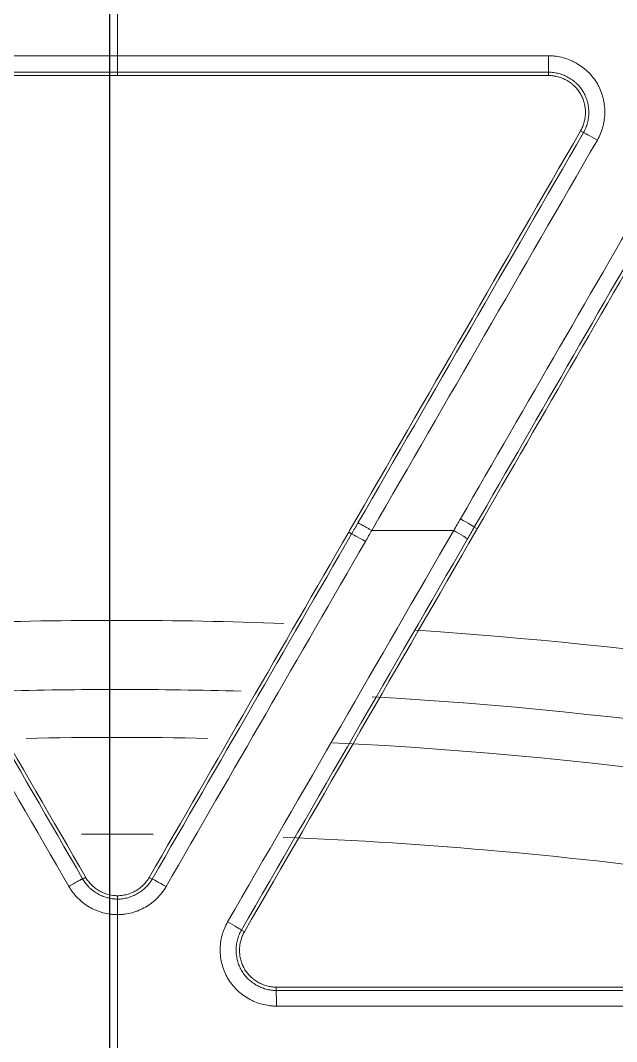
# Model space of a CAD drawing. Header units: inches. Extents: x 405346 to 489838, y -25612 to 14934.
# Drawn here: x 462791.85 to 462809.53, y 4442.67 to 4472.98 of the extents above; entities that cross this region are included whole.
import ezdxf

# ---------------------------------------------------------------- set-up
doc = ezdxf.new("R2010")
doc.units = ezdxf.units.IN
doc.header["$LTSCALE"] = 200
doc.header["$MEASUREMENT"] = 0
doc.linetypes.add('DH-HID2', pattern=[1.2, 0.8, -0.4])
doc.layers.add('FU-FURM', color=251, linetype='DH-HID2')
doc.layers.add('SS-EQ', color=2, linetype='Continuous', lineweight=20)

# ---------------------------------------------------------------- blocks, each defined once
blk = doc.blocks.new('FLLLL')
at = {"layer": 'FU-FURM'}
blk.add_lwpolyline([(463642, 4459.532), (463642, 2859.532), (462842, 2859.532), (462842, 4459.532)], close=True, dxfattribs=at)
blk = doc.blocks.new('4way무풍')
at = {"layer": 'SS-EQ'}
for p, q in [((12.787, 149.915), (12.787, 150.014)), ((13.822, 148.223), (13.735, 148.273)), ((10.583, 136.51), (10.669, 136.46)), ((6.944, 136.311), (6.858, 136.361)), ((0.943, 126.116), (1.03, 126.066)), ((0, 125.47), (0, 125.571)), ((3.677, 124.549), (3.763, 124.499)), ((4.711, 122.858), (4.711, 122.757))]:
    blk.add_line(p, q, dxfattribs=at)
for radius, start, end in [(133.744, 87.88673, 92.00608), (133.744, 77.6472, 86.21476), (131.692, 88.40459, 91.53042), (131.692, 76.82896, 86.71186), (130.269, 88.82402, 91.19237), (130.269, 76.30364, 87.19319), (127.397, 89.52279, 90.47837), (127.397, 76.1171, 87.78822)]:
    blk.add_arc((0, 0), radius, start, end, dxfattribs=at)
for centre, major_axis, ratio, start_param, end_param in [((12.787, 150.488), (0, -0.474), 0.001017, 0.034907, 1.598976), ((14.232, 147.986), (-0.41, 0.237), 0.024681, 4.725297, 6.248268), ((10.172, 136.746), (-0.41, 0.237), 0.023354, 3.176509, 4.724808), ((9.971, 136.398), (-0.41, 0.237), 0.023327, 3.176508, 4.724769), ((7.354, 136.073), (0.41, -0.237), 0.023154, 1.583368, 3.106677), ((1.44, 125.829), (0.41, -0.237), 0.020821, 1.582645, 3.106678), ((3.267, 124.785), (0.41, -0.237), 0.020705, 0.034914, 1.582357), ((4.711, 122.284), (0, 0.474), 0.000502, 4.735526, 6.248279)]:
    blk.add_ellipse(centre, major_axis=major_axis, ratio=ratio, start_param=start_param, end_param=end_param, dxfattribs=at)
for points, knots in [([(-346.359, 0), (-346.359, 27.812), (-346.359, 55.623), (-346.359, 97.341), (-346.359, 111.247), (-346.359, 139.059), (-346.359, 152.964), (-346.359, 180.776), (-346.359, 194.682), (-346.359, 222.494), (-346.359, 236.4), (-346.358, 257.259), (-346.358, 264.212), (-346.359, 272.903), (-346.359, 274.641), (-346.359, 277.248), (-346.359, 278.117), (-346.358, 279.856), (-346.358, 280.725), (-346.358, 282.028), (-346.358, 282.463), (-346.358, 283.332), (-346.359, 283.767), (-346.359, 284.419), (-346.359, 284.636), (-346.359, 285.07), (-346.358, 285.288), (-346.355, 285.722), (-346.353, 285.939), (-346.345, 286.374), (-346.34, 286.591), (-346.322, 287.243), (-346.305, 287.677), (-346.262, 288.546), (-346.235, 288.98), (-346.174, 289.848), (-346.138, 290.283), (-346.078, 290.934), (-346.057, 291.151), (-346.012, 291.584), (-345.894, 292.666), (-345.748, 293.74), (-345.479, 295.449), (-345.327, 296.299), (-344.817, 298.834), (-344.407, 300.504), (-343.687, 302.982), (-343.172, 304.624), (-342.294, 307.059), (-341.638, 308.662), (-341.119, 309.858), (-340.941, 310.255), (-340.713, 310.75), (-340.668, 310.849), (-340.576, 311.047), (-340.437, 311.342), (-339.919, 312.422), (-339.029, 314.158), (-338.177, 315.659), (-336.854, 317.88), (-335.912, 319.32), (-334.41, 321.417), (-333.378, 322.795), (-331.741, 324.8), (-330.589, 326.095), (-329.702, 327.05), (-329.403, 327.366), (-329.023, 327.757), (-328.947, 327.835), (-328.795, 327.991), (-328.566, 328.224), (-327.719, 329.07), (-326.303, 330.411), (-324.35, 332.11), (-322.332, 333.721), (-320.944, 334.737), (-319.535, 335.723), (-318.819, 336.202), (-317.367, 337.129), (-315.893, 338.027), (-314.376, 338.866), (-313.222, 339.472), (-312.835, 339.671), (-312.249, 339.962), (-312.054, 340.059), (-311.662, 340.249), (-309.896, 341.094), (-308.103, 341.848), (-305.68, 342.749), (-304.055, 343.315), (-302.408, 343.812), (-299.923, 344.505), (-298.245, 344.898), (-295.697, 345.381), (-294.842, 345.525), (-293.766, 345.682), (-293.551, 345.712), (-293.119, 345.77), (-292.903, 345.798), (-292.254, 345.879), (-291.821, 345.928), (-290.523, 346.062), (-289.657, 346.132), (-288.357, 346.21), (-287.924, 346.231), (-287.057, 346.265), (-286.624, 346.277), (-285.974, 346.288), (-285.757, 346.29), (-285.323, 346.293), (-285.107, 346.293), (-284.673, 346.294), (-284.456, 346.293), (-284.023, 346.293), (-283.806, 346.293), (-283.155, 346.292), (-282.722, 346.292), (-281.855, 346.292), (-281.421, 346.292), (-280.12, 346.293), (-279.253, 346.293), (-277.519, 346.294), (-276.652, 346.294), (-274.05, 346.294), (-272.316, 346.294), (-267.113, 346.293), (-263.645, 346.293), (-256.707, 346.293), (-253.239, 346.293), (-242.833, 346.293), (-235.896, 346.294), (-222.022, 346.294), (-215.084, 346.294), (-194.273, 346.294), (-180.398, 346.294), (-152.65, 346.294), (-138.775, 346.294), (-111.027, 346.294), (-97.152, 346.294), (-69.403, 346.294), (-55.529, 346.294), (-34.718, 346.294), (-27.78, 346.294), (-13.906, 346.294), (-6.969, 346.294), (-0.032, 346.294)], [0, 0, 0, 0, 0.125, 0.125, 0.1875, 0.1875, 0.25, 0.25, 0.3125, 0.3125, 0.375, 0.375, 0.40625, 0.40625, 0.414063, 0.414063, 0.417969, 0.417969, 0.421875, 0.421875, 0.423828, 0.423828, 0.425781, 0.425781, 0.426758, 0.426758, 0.427734, 0.427734, 0.428711, 0.428711, 0.429688, 0.429688, 0.431641, 0.431641, 0.433594, 0.433594, 0.435547, 0.435547, 0.436523, 0.436523, 0.4375, 0.441406, 0.441406, 0.445313, 0.445313, 0.453125, 0.453125, 0.457031, 0.460938, 0.464844, 0.464844, 0.466797, 0.466797, 0.467285, 0.467285, 0.467773, 0.46875, 0.472656, 0.476563, 0.476563, 0.484375, 0.484375, 0.488281, 0.492188, 0.496094, 0.496094, 0.498047, 0.498047, 0.498535, 0.498535, 0.499023, 0.5, 0.503906, 0.507813, 0.511719, 0.515625, 0.515625, 0.519531, 0.519531, 0.523438, 0.527344, 0.527344, 0.529297, 0.529297, 0.530273, 0.530273, 0.53125, 0.539063, 0.539063, 0.542969, 0.546875, 0.546875, 0.554688, 0.554688, 0.558594, 0.558594, 0.55957, 0.55957, 0.560547, 0.560547, 0.5625, 0.5625, 0.566406, 0.566406, 0.568359, 0.568359, 0.570313, 0.570313, 0.571289, 0.571289, 0.572266, 0.572266, 0.573242, 0.573242, 0.574219, 0.574219, 0.576172, 0.576172, 0.578125, 0.578125, 0.582031, 0.582031, 0.585938, 0.585938, 0.59375, 0.59375, 0.609375, 0.609375, 0.625, 0.625, 0.65625, 0.65625, 0.6875, 0.6875, 0.75, 0.75, 0.8125, 0.8125, 0.875, 0.875, 0.9375, 0.9375, 0.96875, 0.96875, 1, 1, 1, 1]), ([(0.032, 346.294), (6.969, 346.294), (13.906, 346.294), (27.78, 346.294), (34.717, 346.294), (55.528, 346.294), (69.403, 346.294), (97.151, 346.294), (111.025, 346.294), (138.774, 346.294), (152.648, 346.294), (180.396, 346.294), (194.27, 346.294), (215.082, 346.294), (222.019, 346.294), (235.893, 346.294), (242.83, 346.293), (253.236, 346.293), (256.704, 346.293), (263.641, 346.293), (267.11, 346.293), (272.313, 346.294), (274.047, 346.294), (276.648, 346.294), (277.516, 346.294), (279.25, 346.293), (280.117, 346.293), (281.418, 346.292), (281.851, 346.292), (282.718, 346.292), (283.152, 346.292), (283.802, 346.293), (284.019, 346.293), (284.453, 346.293), (284.669, 346.294), (285.103, 346.293), (285.32, 346.293), (285.753, 346.29), (285.97, 346.288), (286.62, 346.277), (287.054, 346.265), (287.92, 346.231), (288.353, 346.21), (289.653, 346.132), (290.519, 346.062), (291.818, 345.929), (292.25, 345.88), (292.899, 345.799), (293.116, 345.771), (293.548, 345.712), (294.627, 345.561), (295.697, 345.381), (298.249, 344.897), (299.929, 344.504), (302.417, 343.81), (304.065, 343.312), (305.692, 342.745), (308.116, 341.843), (309.711, 341.171), (311.481, 340.335), (311.677, 340.241), (312.069, 340.051), (312.265, 339.955), (312.851, 339.663), (313.238, 339.464), (314.393, 338.857), (315.91, 338.017), (317.385, 337.118), (318.837, 336.19), (319.553, 335.711), (320.962, 334.724), (322.351, 333.707), (324.369, 332.094), (326.323, 330.393), (327.582, 329.199), (328.355, 328.434), (328.586, 328.204), (328.815, 327.97), (328.968, 327.815), (329.044, 327.736), (329.423, 327.345), (329.723, 327.029), (330.61, 326.072), (331.762, 324.776), (333.399, 322.77), (334.43, 321.391), (335.932, 319.291), (336.873, 317.85), (338.196, 315.627), (339.047, 314.124), (339.838, 312.579), (340.313, 311.601), (340.454, 311.306), (340.593, 311.01), (340.685, 310.812), (340.731, 310.713), (340.958, 310.218), (341.136, 309.82), (341.654, 308.624), (342.309, 307.019), (343.186, 304.582), (343.7, 302.939), (344.419, 300.459), (344.828, 298.787), (345.336, 296.251), (345.487, 295.4), (345.755, 293.69), (345.871, 292.83), (345.994, 291.749), (346.017, 291.532), (346.062, 291.099), (346.083, 290.881), (346.143, 290.23), (346.178, 289.796), (346.239, 288.927), (346.265, 288.492), (346.307, 287.624), (346.324, 287.189), (346.342, 286.538), (346.347, 286.32), (346.354, 285.886), (346.356, 285.669), (346.359, 285.234), (346.359, 285.017), (346.359, 284.582), (346.359, 284.365), (346.359, 283.714), (346.358, 283.279), (346.358, 282.41), (346.358, 281.976), (346.358, 280.672), (346.358, 279.803), (346.359, 278.065), (346.359, 277.196), (346.359, 274.59), (346.359, 272.852), (346.358, 264.162), (346.359, 257.21), (346.359, 236.355), (346.359, 222.452), (346.359, 194.646), (346.359, 180.742), (346.359, 152.936), (346.359, 139.033), (346.359, 111.226), (346.359, 69.516), (346.359, 27.806), (346.359, 0)], [0, 0, 0, 0, 0.03125, 0.03125, 0.0625, 0.0625, 0.125, 0.125, 0.1875, 0.1875, 0.25, 0.25, 0.3125, 0.3125, 0.34375, 0.34375, 0.375, 0.375, 0.390625, 0.390625, 0.40625, 0.40625, 0.414062, 0.414062, 0.417969, 0.417969, 0.421875, 0.421875, 0.423828, 0.423828, 0.425781, 0.425781, 0.426758, 0.426758, 0.427734, 0.427734, 0.428711, 0.428711, 0.429687, 0.429687, 0.431641, 0.431641, 0.433594, 0.433594, 0.4375, 0.4375, 0.439453, 0.439453, 0.44043, 0.44043, 0.441406, 0.445312, 0.445312, 0.453125, 0.453125, 0.457031, 0.460937, 0.460937, 0.46875, 0.46875, 0.469727, 0.469727, 0.470703, 0.470703, 0.472656, 0.472656, 0.476562, 0.480469, 0.480469, 0.484375, 0.484375, 0.488281, 0.492187, 0.496094, 0.5, 0.5, 0.500977, 0.501465, 0.501465, 0.501953, 0.501953, 0.503906, 0.503906, 0.507812, 0.511719, 0.515625, 0.515625, 0.523437, 0.523437, 0.527344, 0.53125, 0.53125, 0.532227, 0.532715, 0.532715, 0.533203, 0.533203, 0.535156, 0.535156, 0.539062, 0.542969, 0.546875, 0.546875, 0.554687, 0.554687, 0.558594, 0.558594, 0.5625, 0.5625, 0.563477, 0.563477, 0.564453, 0.564453, 0.566406, 0.566406, 0.568359, 0.568359, 0.570312, 0.570312, 0.571289, 0.571289, 0.572266, 0.572266, 0.573242, 0.573242, 0.574219, 0.574219, 0.576172, 0.576172, 0.578125, 0.578125, 0.582031, 0.582031, 0.585937, 0.585937, 0.59375, 0.59375, 0.625, 0.625, 0.6875, 0.6875, 0.75, 0.75, 0.8125, 0.8125, 0.875, 1, 1, 1, 1]), ([(-0.032, 345.099), (-6.961, 345.099), (-13.891, 345.099), (-27.749, 345.099), (-34.679, 345.098), (-55.467, 345.098), (-69.326, 345.098), (-97.044, 345.097), (-110.903, 345.097), (-138.621, 345.096), (-152.479, 345.095), (-180.197, 345.093), (-194.056, 345.092), (-214.845, 345.089), (-221.774, 345.088), (-235.633, 345.086), (-242.562, 345.085), (-256.421, 345.082), (-263.351, 345.08), (-272.012, 345.079), (-273.745, 345.079), (-276.343, 345.078), (-277.21, 345.078), (-278.942, 345.077), (-279.808, 345.077), (-281.107, 345.076), (-281.54, 345.076), (-282.407, 345.076), (-282.84, 345.076), (-283.706, 345.075), (-284.139, 345.075), (-284.789, 345.074), (-285.005, 345.073), (-285.438, 345.071), (-285.655, 345.069), (-286.304, 345.059), (-286.737, 345.048), (-287.602, 345.017), (-288.034, 344.996), (-289.33, 344.921), (-290.194, 344.852), (-291.488, 344.721), (-291.92, 344.673), (-292.566, 344.593), (-292.782, 344.565), (-293.212, 344.507), (-294.286, 344.357), (-295.351, 344.179), (-297.891, 343.698), (-299.563, 343.307), (-302.038, 342.614), (-303.678, 342.117), (-305.297, 341.55), (-307.709, 340.648), (-309.296, 339.975), (-311.056, 339.137), (-311.349, 338.996), (-311.641, 338.852), (-311.836, 338.756), (-311.933, 338.707), (-312.418, 338.463), (-312.803, 338.264), (-313.95, 337.656), (-314.704, 337.235), (-316.19, 336.364), (-316.921, 335.913), (-318.363, 334.982), (-319.073, 334.501), (-320.472, 333.511), (-321.848, 332.49), (-323.849, 330.871), (-325.784, 329.163), (-327.03, 327.964), (-327.795, 327.195), (-327.947, 327.04), (-328.25, 326.729), (-328.401, 326.572), (-328.849, 326.101), (-329.144, 325.784), (-330.019, 324.826), (-331.153, 323.527), (-332.763, 321.515), (-333.776, 320.132), (-334.759, 318.728), (-335.235, 318.015), (-336.157, 316.57), (-336.603, 315.837), (-337.465, 314.349), (-338.296, 312.841), (-339.065, 311.29), (-339.481, 310.406), (-339.527, 310.307), (-339.618, 310.11), (-339.754, 309.814), (-340.065, 309.122), (-340.322, 308.526), (-340.821, 307.33), (-341.451, 305.726), (-342.288, 303.29), (-342.776, 301.647), (-343.454, 299.168), (-343.836, 297.496), (-344.302, 294.959), (-344.439, 294.108), (-344.619, 292.825), (-344.701, 292.181), (-344.786, 291.427), (-344.82, 291.103), (-344.842, 290.887), (-344.852, 290.779), (-344.946, 289.806), (-345.01, 288.941), (-345.078, 287.644), (-345.096, 287.211), (-345.116, 286.563), (-345.122, 286.346), (-345.13, 285.914), (-345.133, 285.698), (-345.138, 285.265), (-345.139, 285.049), (-345.14, 284.616), (-345.14, 284.4), (-345.141, 283.751), (-345.141, 283.319), (-345.141, 282.67), (-345.141, 282.453), (-345.141, 282.021), (-345.141, 281.805), (-345.142, 281.156), (-345.142, 280.723), (-345.142, 279.426), (-345.143, 278.561), (-345.144, 276.83), (-345.144, 275.965), (-345.145, 273.37), (-345.145, 271.64), (-345.146, 262.989), (-345.147, 256.068), (-345.152, 235.306), (-345.154, 221.464), (-345.157, 193.781), (-345.158, 179.94), (-345.16, 152.257), (-345.161, 138.415), (-345.162, 110.732), (-345.163, 69.207), (-345.164, 27.683), (-345.164, 0)], [0, 0, 0, 0, 0.03125, 0.03125, 0.0625, 0.0625, 0.125, 0.125, 0.1875, 0.1875, 0.25, 0.25, 0.3125, 0.3125, 0.34375, 0.34375, 0.375, 0.375, 0.40625, 0.40625, 0.414063, 0.414063, 0.417969, 0.417969, 0.421875, 0.421875, 0.423828, 0.423828, 0.425781, 0.425781, 0.427734, 0.427734, 0.428711, 0.428711, 0.429688, 0.429688, 0.431641, 0.431641, 0.433594, 0.433594, 0.4375, 0.4375, 0.439453, 0.439453, 0.44043, 0.44043, 0.441406, 0.445313, 0.445313, 0.453125, 0.453125, 0.457031, 0.460938, 0.460938, 0.46875, 0.46875, 0.469727, 0.470215, 0.470215, 0.470703, 0.470703, 0.472656, 0.472656, 0.476563, 0.476563, 0.480469, 0.480469, 0.484375, 0.484375, 0.488281, 0.492188, 0.496094, 0.5, 0.5, 0.500977, 0.500977, 0.501953, 0.501953, 0.503906, 0.503906, 0.507813, 0.511719, 0.515625, 0.515625, 0.519531, 0.519531, 0.523438, 0.523438, 0.527344, 0.53125, 0.53125, 0.531738, 0.531738, 0.532227, 0.533203, 0.535156, 0.535156, 0.539063, 0.542969, 0.546875, 0.546875, 0.554688, 0.554688, 0.558594, 0.558594, 0.560547, 0.561523, 0.562012, 0.562012, 0.5625, 0.5625, 0.566406, 0.566406, 0.568359, 0.568359, 0.569336, 0.569336, 0.570313, 0.570313, 0.571289, 0.571289, 0.572266, 0.572266, 0.574219, 0.574219, 0.575195, 0.575195, 0.576172, 0.576172, 0.578125, 0.578125, 0.582031, 0.582031, 0.585938, 0.585938, 0.59375, 0.59375, 0.625, 0.625, 0.6875, 0.6875, 0.75, 0.75, 0.8125, 0.8125, 0.875, 1, 1, 1, 1]), ([(345.164, 0), (345.164, 27.72), (345.163, 69.299), (345.162, 110.879), (345.161, 138.598), (345.16, 152.458), (345.159, 180.178), (345.157, 194.038), (345.154, 221.758), (345.152, 235.618), (345.147, 256.407), (345.146, 263.337), (345.145, 272), (345.145, 273.732), (345.144, 276.331), (345.144, 277.197), (345.143, 278.93), (345.142, 279.796), (345.142, 281.095), (345.141, 281.528), (345.141, 282.395), (345.142, 282.828), (345.141, 283.694), (345.141, 284.127), (345.14, 284.777), (345.139, 284.993), (345.136, 285.426), (345.134, 285.643), (345.124, 286.293), (345.113, 286.726), (345.081, 287.592), (345.06, 288.025), (345.009, 288.891), (344.979, 289.324), (344.926, 289.973), (344.898, 290.298), (344.868, 290.622), (344.847, 290.839), (344.836, 290.947), (344.736, 291.92), (344.629, 292.78), (344.379, 294.49), (344.236, 295.34), (343.754, 297.876), (343.361, 299.547), (342.666, 302.024), (342.167, 303.666), (341.312, 306.1), (340.67, 307.703), (340.162, 308.898), (339.901, 309.494), (339.629, 310.086), (339.446, 310.481), (339.353, 310.677), (338.885, 311.657), (338.495, 312.43), (337.684, 313.954), (337.263, 314.706), (336.391, 316.188), (335.94, 316.919), (335.007, 318.359), (334.525, 319.069), (333.532, 320.468), (332.508, 321.846), (330.881, 323.85), (329.736, 325.143), (328.853, 326.097), (328.555, 326.413), (328.177, 326.804), (328.101, 326.882), (327.949, 327.037), (327.721, 327.27), (327.491, 327.5), (326.721, 328.264), (325.466, 329.454), (323.518, 331.149), (321.504, 332.755), (320.119, 333.766), (318.711, 334.748), (317.997, 335.224), (316.546, 336.146), (315.81, 336.592), (314.315, 337.454), (313.557, 337.87), (312.595, 338.371), (312.305, 338.52), (312.014, 338.666), (311.82, 338.764), (311.722, 338.812), (311.235, 339.053), (310.844, 339.24), (309.666, 339.79), (308.875, 340.138), (307.283, 340.799), (305.68, 341.425), (303.244, 342.257), (301.598, 342.742), (299.114, 343.417), (297.436, 343.796), (294.888, 344.258), (294.033, 344.394), (292.957, 344.542), (292.742, 344.57), (292.31, 344.625), (291.663, 344.703), (291.015, 344.771), (289.72, 344.892), (288.856, 344.953), (287.56, 345.018), (287.128, 345.036), (286.48, 345.054), (286.264, 345.059), (285.832, 345.066), (285.615, 345.069), (285.183, 345.072), (284.967, 345.073), (284.535, 345.074), (284.318, 345.075), (283.67, 345.075), (283.237, 345.076), (282.589, 345.076), (282.373, 345.076), (281.94, 345.076), (281.724, 345.076), (281.076, 345.076), (280.643, 345.076), (279.346, 345.077), (278.481, 345.077), (276.752, 345.078), (275.887, 345.078), (273.293, 345.079), (271.563, 345.079), (262.916, 345.08), (255.998, 345.082), (242.162, 345.085), (235.244, 345.086), (221.408, 345.088), (214.49, 345.089), (193.736, 345.092), (179.9, 345.093), (152.228, 345.095), (138.392, 345.096), (110.72, 345.097), (96.884, 345.097), (69.212, 345.098), (55.376, 345.098), (34.622, 345.098), (27.704, 345.099), (13.868, 345.099), (6.95, 345.099), (0.032, 345.099)], [0, 0, 0, 0, 0.125, 0.1875, 0.1875, 0.25, 0.25, 0.3125, 0.3125, 0.375, 0.375, 0.40625, 0.40625, 0.414063, 0.414063, 0.417969, 0.417969, 0.421875, 0.421875, 0.423828, 0.423828, 0.425781, 0.425781, 0.427734, 0.427734, 0.428711, 0.428711, 0.429688, 0.429688, 0.431641, 0.431641, 0.433594, 0.433594, 0.435547, 0.435547, 0.436523, 0.437012, 0.437012, 0.4375, 0.4375, 0.441406, 0.441406, 0.445313, 0.445313, 0.453125, 0.453125, 0.457031, 0.460938, 0.464844, 0.464844, 0.466797, 0.467773, 0.467773, 0.46875, 0.46875, 0.472656, 0.472656, 0.476563, 0.476563, 0.480469, 0.480469, 0.484375, 0.484375, 0.488281, 0.492188, 0.496094, 0.496094, 0.498047, 0.498047, 0.498535, 0.498535, 0.499023, 0.5, 0.5, 0.503906, 0.507813, 0.511719, 0.515625, 0.515625, 0.519531, 0.519531, 0.523438, 0.523438, 0.527344, 0.527344, 0.52832, 0.528809, 0.528809, 0.529297, 0.529297, 0.53125, 0.53125, 0.535156, 0.535156, 0.539063, 0.542969, 0.546875, 0.546875, 0.554688, 0.554688, 0.558594, 0.558594, 0.55957, 0.55957, 0.560547, 0.5625, 0.5625, 0.566406, 0.566406, 0.568359, 0.568359, 0.569336, 0.569336, 0.570313, 0.570313, 0.571289, 0.571289, 0.572266, 0.572266, 0.574219, 0.574219, 0.575195, 0.575195, 0.576172, 0.576172, 0.578125, 0.578125, 0.582031, 0.582031, 0.585938, 0.585938, 0.59375, 0.59375, 0.625, 0.625, 0.65625, 0.65625, 0.6875, 0.6875, 0.75, 0.75, 0.8125, 0.8125, 0.875, 0.875, 0.9375, 0.9375, 0.96875, 0.96875, 1, 1, 1, 1]), ([(0, 150.014), (0, 150.015), (0, 150.019), (0, 150.033), (0, 150.043), (0, 150.069), (0, 150.084), (0, 150.12), (0, 150.141), (0, 150.186), (0, 150.21), (0, 150.263), (0, 150.29), (0, 150.348), (0, 150.378), (0, 150.439), (0, 150.47), (0, 150.501)], [0, 0, 0, 0, 0.125, 0.125, 0.25, 0.25, 0.375, 0.375, 0.5, 0.5, 0.625, 0.625, 0.75, 0.75, 0.875, 0.875, 1, 1, 1, 1]), ([(12.788, 150.501), (12.825, 150.501), (12.861, 150.5), (12.935, 150.495), (12.971, 150.491), (13.079, 150.476), (13.221, 150.447), (13.358, 150.4), (13.443, 150.365), (13.459, 150.357), (13.493, 150.342), (13.542, 150.318), (13.59, 150.293), (13.684, 150.238), (13.745, 150.198), (13.831, 150.132), (13.859, 150.109), (13.901, 150.073), (13.914, 150.061), (13.941, 150.036), (13.954, 150.023), (14.019, 149.959), (14.115, 149.85), (14.196, 149.73), (14.251, 149.635), (14.268, 149.602), (14.3, 149.537), (14.315, 149.504), (14.356, 149.403), (14.379, 149.334), (14.407, 149.229), (14.415, 149.194), (14.425, 149.14), (14.429, 149.122), (14.435, 149.086), (14.437, 149.068), (14.449, 148.977), (14.458, 148.832), (14.449, 148.688), (14.437, 148.598), (14.435, 148.58), (14.429, 148.543), (14.425, 148.525), (14.415, 148.471), (14.407, 148.436), (14.379, 148.331), (14.356, 148.262), (14.301, 148.128), (14.269, 148.063), (14.232, 147.999)], [0, 0, 0, 0, 0.03125, 0.03125, 0.0625, 0.0625, 0.125, 0.1875, 0.1875, 0.203125, 0.203125, 0.21875, 0.25, 0.25, 0.3125, 0.3125, 0.34375, 0.34375, 0.359375, 0.359375, 0.375, 0.375, 0.4375, 0.5, 0.5, 0.53125, 0.53125, 0.5625, 0.5625, 0.625, 0.625, 0.65625, 0.65625, 0.671875, 0.671875, 0.6875, 0.6875, 0.75, 0.8125, 0.8125, 0.828125, 0.828125, 0.84375, 0.84375, 0.875, 0.875, 0.9375, 0.9375, 1, 1, 1, 1]), ([(13.822, 148.223), (13.823, 148.226), (13.825, 148.229), (13.828, 148.234), (13.833, 148.243), (13.844, 148.263), (13.865, 148.304), (13.881, 148.339), (13.91, 148.411), (13.926, 148.46), (13.946, 148.536), (13.952, 148.561), (13.962, 148.613), (13.966, 148.639), (13.976, 148.716), (13.983, 148.82), (13.976, 148.923), (13.968, 148.988), (13.966, 149.001), (13.962, 149.027), (13.955, 149.066), (13.946, 149.104), (13.927, 149.179), (13.91, 149.228), (13.881, 149.3), (13.87, 149.324), (13.847, 149.371), (13.835, 149.394), (13.796, 149.462), (13.767, 149.505), (13.703, 149.587), (13.669, 149.626), (13.613, 149.681), (13.594, 149.699), (13.554, 149.733), (13.534, 149.749), (13.472, 149.797), (13.429, 149.825), (13.362, 149.864), (13.327, 149.883), (13.292, 149.9), (13.268, 149.91), (13.256, 149.916), (13.195, 149.941), (13.097, 149.975), (12.996, 149.996), (12.918, 150.007), (12.892, 150.009), (12.853, 150.012), (12.84, 150.013), (12.82, 150.014), (12.81, 150.014), (12.801, 150.014), (12.794, 150.014), (12.791, 150.014), (12.787, 150.014)], [0, 0, 0, 0, 0.003906, 0.003906, 0.007812, 0.015625, 0.03125, 0.0625, 0.0625, 0.125, 0.125, 0.15625, 0.15625, 0.1875, 0.1875, 0.25, 0.3125, 0.3125, 0.328125, 0.328125, 0.34375, 0.375, 0.375, 0.4375, 0.4375, 0.46875, 0.46875, 0.5, 0.5, 0.5625, 0.5625, 0.625, 0.625, 0.65625, 0.65625, 0.6875, 0.6875, 0.75, 0.75, 0.78125, 0.796875, 0.796875, 0.8125, 0.8125, 0.875, 0.9375, 0.9375, 0.96875, 0.96875, 0.984375, 0.984375, 0.992188, 0.996094, 0.996094, 1, 1, 1, 1]), ([(12.787, 149.915), (12.836, 149.915), (12.883, 149.911), (12.977, 149.898), (13.024, 149.889), (13.093, 149.87), (13.116, 149.863), (13.161, 149.847), (13.184, 149.839), (13.25, 149.811), (13.335, 149.769), (13.414, 149.716), (13.462, 149.679), (13.472, 149.672), (13.49, 149.657), (13.518, 149.634), (13.544, 149.61), (13.594, 149.559), (13.626, 149.524), (13.67, 149.468), (13.684, 149.448), (13.71, 149.409), (13.723, 149.388), (13.759, 149.326), (13.801, 149.24), (13.831, 149.15), (13.849, 149.081), (13.855, 149.057), (13.864, 149.01), (13.868, 148.987), (13.877, 148.916), (13.88, 148.868), (13.88, 148.797), (13.879, 148.773), (13.876, 148.725), (13.874, 148.701), (13.865, 148.63), (13.846, 148.537), (13.816, 148.447), (13.78, 148.358), (13.759, 148.315), (13.735, 148.273)], [0, 0, 0, 0, 0.0625, 0.0625, 0.125, 0.125, 0.15625, 0.15625, 0.1875, 0.1875, 0.25, 0.3125, 0.3125, 0.328125, 0.328125, 0.34375, 0.375, 0.375, 0.4375, 0.4375, 0.46875, 0.46875, 0.5, 0.5, 0.5625, 0.625, 0.625, 0.65625, 0.65625, 0.6875, 0.6875, 0.75, 0.75, 0.78125, 0.78125, 0.8125, 0.8125, 0.875, 0.9375, 0.9375, 1, 1, 1, 1]), ([(9.972, 136.41), (9.972, 136.41), (9.972, 136.41), (10.039, 136.527), (10.106, 136.643), (10.173, 136.759)], [0, 0, 0, 0, 0.000075, 0.000075, 1, 1, 1, 1]), ([(7.132, 136.635), (7.133, 136.635), (7.137, 136.634), (7.149, 136.628), (7.157, 136.624), (7.179, 136.613), (7.192, 136.606), (7.222, 136.59), (7.24, 136.581), (7.277, 136.56), (7.298, 136.549), (7.342, 136.524), (7.365, 136.511), (7.413, 136.484), (7.439, 136.47), (7.49, 136.44), (7.516, 136.426), (7.542, 136.41)], [0, 0, 0, 0, 0.125, 0.125, 0.25, 0.25, 0.375, 0.375, 0.5, 0.5, 0.625, 0.625, 0.75, 0.75, 0.875, 0.875, 1, 1, 1, 1]), ([(-1.034, 126.074), (-1.032, 126.074), (-1.029, 126.074), (-1.025, 126.075), (-1.021, 126.076), (-1.017, 126.077), (-1.013, 126.078), (-1.009, 126.079), (-1.005, 126.081), (-1.001, 126.083), (-0.997, 126.085), (-0.992, 126.088), (-0.985, 126.092), (-0.979, 126.095), (-0.973, 126.099), (-0.967, 126.102), (-0.961, 126.106), (-0.955, 126.109), (-0.949, 126.113), (-0.945, 126.115), (-0.943, 126.116)], [0, 0, 0, 0, 0.040811, 0.081623, 0.122436, 0.163249, 0.204063, 0.244878, 0.285694, 0.326511, 0.36733, 0.437627, 0.507924, 0.57822, 0.648517, 0.718813, 0.78911, 0.859407, 0.929703, 1, 1, 1, 1]), ([(-0.943, 126.116), (-0.919, 126.075), (-0.866, 125.996), (-0.803, 125.925), (-0.753, 125.875), (-0.735, 125.858), (-0.699, 125.827), (-0.681, 125.812), (-0.624, 125.768), (-0.545, 125.716), (-0.46, 125.673), (-0.405, 125.65), (-0.394, 125.646), (-0.371, 125.637), (-0.338, 125.625), (-0.304, 125.615), (-0.235, 125.596), (-0.189, 125.587), (-0.095, 125.574), (-0.048, 125.571), (0, 125.571)], [0, 0, 0, 0, 0.125, 0.25, 0.25, 0.3125, 0.3125, 0.375, 0.375, 0.5, 0.625, 0.625, 0.65625, 0.65625, 0.6875, 0.75, 0.75, 0.875, 0.875, 1, 1, 1, 1]), ([(0, 125.571), (0.048, 125.571), (0.143, 125.577), (0.236, 125.596), (0.304, 125.615), (0.327, 125.622), (0.373, 125.638), (0.395, 125.646), (0.461, 125.674), (0.546, 125.716), (0.625, 125.769), (0.672, 125.805), (0.682, 125.813), (0.7, 125.828), (0.727, 125.851), (0.753, 125.875), (0.804, 125.925), (0.835, 125.961), (0.892, 126.035), (0.919, 126.075), (0.943, 126.116)], [0, 0, 0, 0, 0.125, 0.25, 0.25, 0.3125, 0.3125, 0.375, 0.375, 0.5, 0.625, 0.625, 0.65625, 0.65625, 0.6875, 0.75, 0.75, 0.875, 0.875, 1, 1, 1, 1]), ([(-1.444, 125.848), (-1.418, 125.863), (-1.392, 125.878), (-1.341, 125.907), (-1.315, 125.922), (-1.267, 125.949), (-1.244, 125.962), (-1.2, 125.987), (-1.179, 125.998), (-1.142, 126.019), (-1.125, 126.028), (-1.094, 126.044), (-1.081, 126.051), (-1.06, 126.062), (-1.051, 126.067), (-1.039, 126.072), (-1.035, 126.074), (-1.034, 126.074)], [0, 0, 0, 0, 0.125, 0.125, 0.25, 0.25, 0.375, 0.375, 0.5, 0.5, 0.625, 0.625, 0.75, 0.75, 0.875, 0.875, 1, 1, 1, 1]), ([(0, 125.008), (-0.037, 125.008), (-0.074, 125.009), (-0.147, 125.014), (-0.183, 125.018), (-0.291, 125.033), (-0.362, 125.047), (-0.467, 125.076), (-0.502, 125.087), (-0.554, 125.104), (-0.571, 125.111), (-0.605, 125.124), (-0.622, 125.131), (-0.707, 125.166), (-0.837, 125.231), (-0.958, 125.312), (-1.03, 125.368), (-1.044, 125.379), (-1.072, 125.403), (-1.086, 125.415), (-1.128, 125.451), (-1.154, 125.476), (-1.231, 125.553), (-1.279, 125.608), (-1.345, 125.695), (-1.377, 125.739), (-1.411, 125.793), (-1.425, 125.816), (-1.435, 125.832), (-1.439, 125.84), (-1.444, 125.848)], [0, 0, 0, 0, 0.0625, 0.0625, 0.125, 0.125, 0.25, 0.25, 0.3125, 0.3125, 0.34375, 0.34375, 0.375, 0.375, 0.5, 0.625, 0.625, 0.65625, 0.65625, 0.6875, 0.6875, 0.75, 0.75, 0.875, 0.875, 0.9375, 0.96875, 0.984375, 0.984375, 1, 1, 1, 1]), ([(-1.034, 126.074), (-1.027, 126.062), (-1.021, 126.051), (-1.007, 126.028), (-0.986, 125.995), (-0.963, 125.963), (-0.916, 125.901), (-0.882, 125.862), (-0.827, 125.807), (-0.807, 125.789), (-0.778, 125.763), (-0.768, 125.754), (-0.748, 125.737), (-0.737, 125.729), (-0.685, 125.689), (-0.599, 125.631), (-0.506, 125.584), (-0.433, 125.553), (-0.408, 125.544), (-0.359, 125.527), (-0.334, 125.519), (-0.259, 125.499), (-0.208, 125.488), (-0.131, 125.478), (-0.092, 125.474), (-0.046, 125.471), (-0.023, 125.471), (-0.013, 125.471), (-0.007, 125.47), (-0.003, 125.47), (0, 125.47)], [0, 0, 0, 0, 0.03125, 0.03125, 0.0625, 0.125, 0.125, 0.25, 0.25, 0.3125, 0.3125, 0.34375, 0.34375, 0.375, 0.375, 0.5, 0.625, 0.625, 0.6875, 0.6875, 0.75, 0.75, 0.875, 0.875, 0.9375, 0.96875, 0.984375, 0.992188, 0.992188, 1, 1, 1, 1]), ([(0, 125.47), (0.026, 125.47), (0.052, 125.471), (0.104, 125.475), (0.13, 125.478), (0.207, 125.488), (0.258, 125.498), (0.332, 125.519), (0.37, 125.53), (0.406, 125.543), (0.431, 125.553), (0.443, 125.558), (0.503, 125.583), (0.596, 125.629), (0.682, 125.686), (0.744, 125.734), (0.764, 125.75), (0.803, 125.785), (0.822, 125.802), (0.877, 125.857), (0.911, 125.896), (0.959, 125.957), (0.981, 125.989), (1.006, 126.027), (1.018, 126.046), (1.023, 126.055), (1.026, 126.061), (1.028, 126.063), (1.03, 126.066)], [0, 0, 0, 0, 0.0625, 0.0625, 0.125, 0.125, 0.25, 0.25, 0.3125, 0.34375, 0.34375, 0.375, 0.375, 0.5, 0.625, 0.625, 0.6875, 0.6875, 0.75, 0.75, 0.875, 0.875, 0.9375, 0.96875, 0.984375, 0.992188, 0.992188, 1, 1, 1, 1]), ([(1.44, 125.84), (1.403, 125.777), (1.363, 125.717), (1.275, 125.603), (1.227, 125.549), (1.15, 125.472), (1.124, 125.447), (1.082, 125.411), (1.069, 125.399), (1.04, 125.376), (1.026, 125.365), (0.954, 125.31), (0.834, 125.23), (0.705, 125.165), (0.621, 125.13), (0.604, 125.123), (0.569, 125.11), (0.518, 125.092), (0.466, 125.076), (0.361, 125.047), (0.29, 125.033), (0.182, 125.018), (0.146, 125.014), (0.073, 125.009), (0.037, 125.008), (0, 125.008)], [0, 0, 0, 0, 0.125, 0.125, 0.25, 0.25, 0.3125, 0.3125, 0.34375, 0.34375, 0.375, 0.375, 0.5, 0.625, 0.625, 0.65625, 0.65625, 0.6875, 0.75, 0.75, 0.875, 0.875, 0.9375, 0.9375, 1, 1, 1, 1]), ([(0, 125.008), (0, 125.038), (0, 125.068), (0, 125.126), (0, 125.155), (0, 125.21), (0, 125.236), (0, 125.286), (0, 125.309), (0, 125.351), (0, 125.371), (0, 125.404), (0, 125.419), (0, 125.443), (0, 125.452), (0, 125.466), (0, 125.469), (0, 125.47)], [0, 0, 0, 0, 0.125, 0.125, 0.25, 0.25, 0.375, 0.375, 0.5, 0.5, 0.625, 0.625, 0.75, 0.75, 0.875, 0.875, 1, 1, 1, 1]), ([(4.711, 122.295), (4.675, 122.295), (4.638, 122.296), (4.565, 122.301), (4.529, 122.305), (4.421, 122.319), (4.279, 122.348), (4.142, 122.395), (4.057, 122.431), (4.04, 122.438), (4.007, 122.453), (3.958, 122.477), (3.91, 122.502), (3.816, 122.557), (3.756, 122.597), (3.669, 122.663), (3.641, 122.686), (3.599, 122.722), (3.586, 122.734), (3.559, 122.759), (3.546, 122.772), (3.481, 122.836), (3.385, 122.944), (3.304, 123.064), (3.249, 123.159), (3.232, 123.191), (3.2, 123.257), (3.185, 123.291), (3.143, 123.392), (3.12, 123.461), (3.083, 123.601), (3.069, 123.672), (3.055, 123.78), (3.052, 123.816), (3.048, 123.871), (3.047, 123.89), (3.046, 123.926), (3.046, 123.944), (3.046, 124.035), (3.055, 124.18), (3.082, 124.322), (3.106, 124.41), (3.111, 124.428), (3.121, 124.463), (3.138, 124.515), (3.157, 124.567), (3.198, 124.668), (3.23, 124.733), (3.267, 124.797)], [0, 0, 0, 0, 0.03125, 0.03125, 0.0625, 0.0625, 0.125, 0.1875, 0.1875, 0.203125, 0.203125, 0.21875, 0.25, 0.25, 0.3125, 0.3125, 0.34375, 0.34375, 0.359375, 0.359375, 0.375, 0.375, 0.4375, 0.5, 0.5, 0.53125, 0.53125, 0.5625, 0.5625, 0.625, 0.625, 0.6875, 0.6875, 0.71875, 0.71875, 0.734375, 0.734375, 0.75, 0.75, 0.8125, 0.875, 0.875, 0.890625, 0.890625, 0.90625, 0.9375, 0.9375, 1, 1, 1, 1]), ([(3.677, 124.549), (3.674, 124.543), (3.67, 124.538), (3.664, 124.526), (3.655, 124.509), (3.634, 124.468), (3.607, 124.409), (3.589, 124.36), (3.573, 124.31), (3.565, 124.285), (3.545, 124.209), (3.526, 124.107), (3.519, 124.004), (3.519, 123.926), (3.52, 123.899), (3.523, 123.847), (3.526, 123.821), (3.536, 123.744), (3.546, 123.693), (3.572, 123.593), (3.588, 123.543), (3.618, 123.471), (3.629, 123.447), (3.652, 123.4), (3.664, 123.376), (3.703, 123.309), (3.761, 123.223), (3.83, 123.145), (3.886, 123.09), (3.905, 123.072), (3.945, 123.038), (3.965, 123.022), (4.027, 122.974), (4.07, 122.946), (4.137, 122.907), (4.172, 122.888), (4.207, 122.871), (4.231, 122.861), (4.243, 122.855), (4.303, 122.83), (4.402, 122.796), (4.503, 122.775), (4.58, 122.765), (4.606, 122.762), (4.645, 122.759), (4.659, 122.758), (4.678, 122.758), (4.685, 122.758), (4.698, 122.757), (4.705, 122.757), (4.711, 122.757)], [0, 0, 0, 0, 0.007812, 0.007812, 0.015625, 0.03125, 0.0625, 0.09375, 0.09375, 0.125, 0.125, 0.1875, 0.25, 0.25, 0.28125, 0.28125, 0.3125, 0.3125, 0.375, 0.375, 0.4375, 0.4375, 0.46875, 0.46875, 0.5, 0.5, 0.5625, 0.625, 0.625, 0.65625, 0.65625, 0.6875, 0.6875, 0.75, 0.75, 0.78125, 0.796875, 0.796875, 0.8125, 0.8125, 0.875, 0.9375, 0.9375, 0.96875, 0.96875, 0.984375, 0.984375, 0.992188, 0.992188, 1, 1, 1, 1]), ([(4.711, 122.858), (4.663, 122.858), (4.615, 122.861), (4.521, 122.874), (4.475, 122.883), (4.406, 122.902), (4.383, 122.909), (4.337, 122.925), (4.315, 122.934), (4.249, 122.961), (4.164, 123.004), (4.084, 123.056), (4.036, 123.093), (4.027, 123.1), (4.008, 123.115), (3.981, 123.138), (3.955, 123.163), (3.904, 123.213), (3.872, 123.248), (3.829, 123.305), (3.815, 123.324), (3.788, 123.364), (3.775, 123.384), (3.739, 123.446), (3.698, 123.532), (3.667, 123.622), (3.649, 123.691), (3.644, 123.715), (3.635, 123.762), (3.631, 123.786), (3.622, 123.856), (3.619, 123.904), (3.619, 123.975), (3.619, 123.999), (3.623, 124.047), (3.625, 124.071), (3.634, 124.142), (3.652, 124.236), (3.682, 124.326), (3.718, 124.414), (3.739, 124.457), (3.763, 124.499)], [0, 0, 0, 0, 0.0625, 0.0625, 0.125, 0.125, 0.15625, 0.15625, 0.1875, 0.1875, 0.25, 0.3125, 0.3125, 0.328125, 0.328125, 0.34375, 0.375, 0.375, 0.4375, 0.4375, 0.46875, 0.46875, 0.5, 0.5, 0.5625, 0.625, 0.625, 0.65625, 0.65625, 0.6875, 0.6875, 0.75, 0.75, 0.78125, 0.78125, 0.8125, 0.8125, 0.875, 0.9375, 0.9375, 1, 1, 1, 1])]:
    blk.add_open_spline(points, degree=3, knots=knots, dxfattribs=at)
for points, degree in [([(0, 152.605), (0, 151.904), (0, 151.202), (0, 150.501)], 3), ([(-12.788, 150.501), (-8.525, 150.501), (-4.263, 150.501), (0, 150.501)], 3), ([(0, 150.501), (4.263, 150.501), (8.525, 150.501), (12.788, 150.501)], 3), ([(0, 150.014), (-4.262, 150.014), (-8.525, 150.014), (-12.787, 150.014)], 3), ([(0, 149.915), (-4.262, 149.915), (-8.525, 149.915), (-12.787, 149.915)], 3), ([(0, 149.915), (0, 150.014)], 1), ([(12.787, 150.014), (8.525, 150.014), (4.263, 150.014), (0, 150.014)], 3), ([(12.787, 149.915), (8.525, 149.915), (4.263, 149.915), (0, 149.915)], 3), ([(6.886, 136.41), (9.169, 140.365), (11.452, 144.319), (13.735, 148.273)], 3), ([(7.132, 136.635), (9.362, 140.498), (11.592, 144.36), (13.822, 148.223)], 3), ([(14.232, 147.999), (12.002, 144.136), (9.772, 140.273), (7.542, 136.41)], 3), ([(10.173, 136.759), (12.133, 140.155), (14.094, 143.551), (16.055, 146.947)], 3), ([(16.464, 146.697), (14.504, 143.301), (12.543, 139.906), (10.583, 136.51)], 3), ([(16.551, 146.648), (14.59, 143.252), (12.629, 139.856), (10.669, 136.46)], 3), ([(3.267, 124.797), (5.502, 128.668), (7.737, 132.539), (9.972, 136.41)], 3), ([(10.64, 136.41), (8.348, 132.44), (6.056, 128.47), (3.763, 124.499)], 3), ([(6.858, 136.361), (6.867, 136.377), (6.877, 136.394), (6.886, 136.41)], 3), ([(6.944, 136.311), (7.007, 136.419), (7.069, 136.527), (7.132, 136.635)], 3), ([(7.542, 136.41), (7.479, 136.302), (7.417, 136.194), (7.354, 136.086)], 3), ([(9.972, 136.41), (9.162, 136.41), (8.352, 136.41), (7.542, 136.41)], 3), ([(10.583, 136.51), (10.516, 136.394), (10.448, 136.278), (10.381, 136.161)], 3), ([(10.669, 136.46), (10.659, 136.443), (10.65, 136.427), (10.64, 136.41)], 3), ([(-6.944, 136.311), (-4.974, 132.898), (-3.004, 129.486), (-1.034, 126.074)], 3), ([(-6.857, 136.361), (-4.886, 132.946), (-2.914, 129.531), (-0.943, 126.116)], 3), ([(6.858, 136.361), (4.886, 132.946), (2.914, 129.531), (0.943, 126.116)], 3), ([(1.03, 126.066), (3.001, 129.481), (4.973, 132.896), (6.944, 136.311)], 3), ([(10.381, 136.161), (8.147, 132.291), (5.912, 128.42), (3.677, 124.549)], 3), ([(-1.444, 125.848), (-3.414, 129.261), (-5.384, 132.673), (-7.354, 136.086)], 3), ([(7.354, 136.086), (5.383, 132.671), (3.411, 129.256), (1.44, 125.84)], 3), ([(0, 125.008), (0, 124.756), (0, 124.504), (0, 124.251)], 3), ([(0, 124.251), (0, 122.238), (0, 120.226), (0, 118.213)], 3), ([(4.711, 122.858), (13.236, 122.858), (21.761, 122.858), (30.286, 122.858)], 3), ([(4.711, 122.757), (13.236, 122.757), (21.761, 122.757), (30.286, 122.757)], 3), ([(30.287, 122.295), (21.762, 122.295), (13.237, 122.295), (4.711, 122.295)], 3)]:
    blk.add_open_spline(points, degree=degree, dxfattribs=at)

msp = doc.modelspace()

# ---------------------------------------------------------------- block references
for name, p in [('FLLLL', (-47.5, 596.663)), ('4way무풍', (462794.732, 4321.426))]:
    msp.add_blockref(name, p)

doc.saveas('drawing.dxf')
